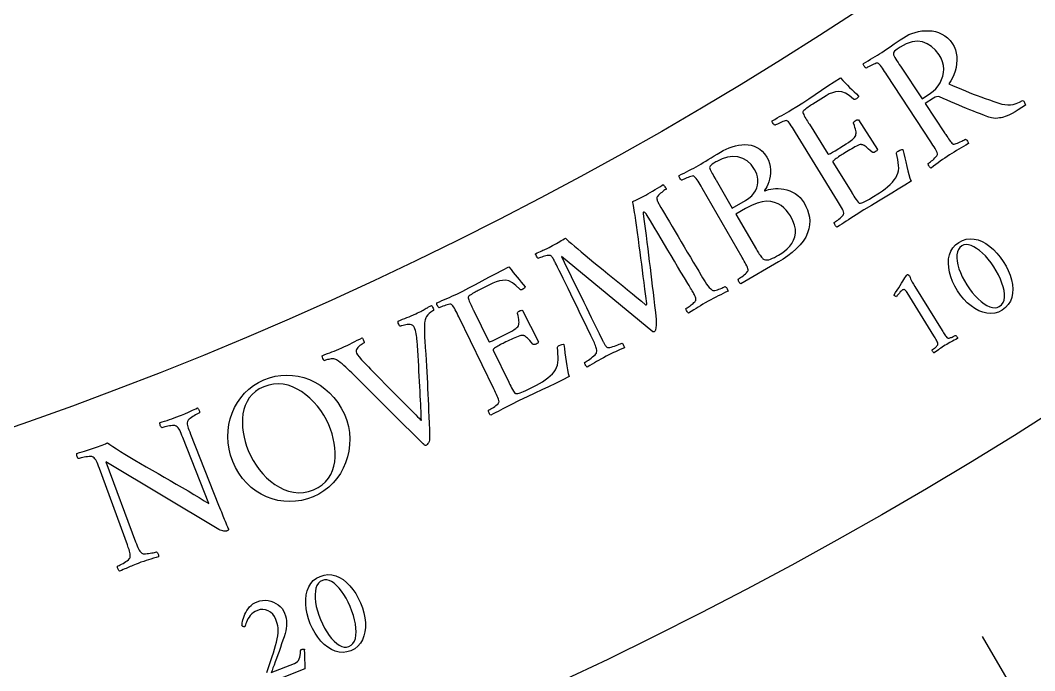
# Model space of a CAD drawing. Header units: millimetres. Extents: x -50 to 50, y -50 to 64.
# Drawn here: x 11.14 to 20.09, y -34.04 to -28.3 of the extents above; entities that cross this region are included whole.
import ezdxf

# ---------------------------------------------------------------- set-up
doc = ezdxf.new("R2010")
doc.units = ezdxf.units.MM
for name, color, linetype in [('CUT_OUTER', 1, 'Continuous'), ('ENGRAVE', 7, 'Continuous'), ('ENGRAVE_FINE', 8, 'Continuous'), ('TEXT', 5, 'Continuous')]:
    doc.layers.add(name, color=color, linetype=linetype)

msp = doc.modelspace()

# ---------------------------------------------------------------- linework, layer by layer
at = {"layer": 'CUT_OUTER'}
msp.add_arc((0, -0.0002), 49.9998, 177.11535, 4.43206, dxfattribs=at)
at = {"layer": 'ENGRAVE'}
for radius in [49, 49, 47.6875, 45.25, 45.25, 43.325, 39.75, 39.75, 37.65, 33.75, 33.75]:
    msp.add_circle((0, 0), radius, dxfattribs=at)
at = {"layer": 'ENGRAVE_FINE'}
msp.add_lwpolyline([(19.9907, -34.3574), (19.6286, -33.7351)], dxfattribs=at)
at = {"layer": 'TEXT'}
for points in [[(18.9307, -28.452), (18.9543, -28.4377), (18.9794, -28.4251), (19.0063, -28.4142), (19.0347, -28.4049), (19.0641, -28.3977), (19.0937, -28.3928), (19.1236, -28.3903), (19.1537, -28.3902), (19.1836, -28.3928), (19.2127, -28.3986), (19.2412, -28.4076), (19.2689, -28.4196), (19.2953, -28.4353), (19.32, -28.4548), (19.3427, -28.4784), (19.3636, -28.5058), (19.3785, -28.5313), (19.3897, -28.5587), (19.3973, -28.5881), (19.4013, -28.6194), (19.402, -28.6516), (19.3998, -28.6838), (19.3948, -28.7158), (19.3868, -28.7478), (19.3764, -28.7786), (19.3638, -28.8072), (19.349, -28.8336), (19.3322, -28.8579), (19.3701, -28.8755), (19.4068, -28.892), (19.4424, -28.9075), (19.4768, -28.922), (19.5108, -28.9358), (19.5451, -28.9492), (19.5798, -28.9623), (19.6147, -28.975), (19.6508, -28.9878), (19.6888, -29.0012), (19.7289, -29.0151), (19.7709, -29.0296), (19.7985, -29.0377), (19.825, -29.0429), (19.8506, -29.0452), (19.875, -29.0447), (19.8997, -29.0407), (19.9257, -29.033), (19.9532, -29.0215), (19.982, -29.0061), (19.9867, -29.0079), (19.9911, -29.0117), (19.9953, -29.0174), (19.9993, -29.0251), (20.0027, -29.0329), (20.0052, -29.039), (20.0068, -29.0434), (20.0075, -29.0461), (19.9743, -29.0686), (19.9435, -29.0883), (19.9152, -29.1055), (19.8893, -29.12), (19.8662, -29.132), (19.8459, -29.1417), (19.8286, -29.1489), (19.8141, -29.1538), (19.8042, -29.1559), (19.7923, -29.1582), (19.7785, -29.1606), (19.7627, -29.1631), (19.7452, -29.1646), (19.7263, -29.1635), (19.706, -29.1599), (19.6843, -29.1538), (19.6745, -29.1503), (19.6612, -29.1454), (19.6443, -29.1391), (19.6239, -29.1312), (19.6006, -29.1222), (19.5751, -29.112), (19.5473, -29.1008), (19.5174, -29.0886), (19.4858, -29.0755), (19.4531, -29.062), (19.4195, -29.0481), (19.3848, -29.0336), (19.3498, -29.019), (19.3154, -29.0043), (19.2816, -28.9896), (19.2483, -28.975), (19.2366, -28.9721), (19.2237, -28.973), (19.2099, -28.9776), (19.195, -28.986), (19.1233, -29.0333), (19.2928, -29.2907), (19.2942, -29.2929), (19.2956, -29.295), (19.297, -29.2971), (19.2984, -29.2992), (19.2998, -29.3013), (19.3012, -29.3035), (19.3026, -29.3056), (19.304, -29.3077), (19.3127, -29.3208), (19.321, -29.3332), (19.3291, -29.345), (19.3368, -29.356), (19.3443, -29.3661), (19.3516, -29.375), (19.3587, -29.3825), (19.3656, -29.3888), (19.3703, -29.3906), (19.3771, -29.3908), (19.3859, -29.3895), (19.3968, -29.3865), (19.4086, -29.3824), (19.4205, -29.3776), (19.4325, -29.3722), (19.4446, -29.366), (19.4557, -29.36), (19.4649, -29.3549), (19.472, -29.3507), (19.4773, -29.3474), (19.4814, -29.3495), (19.4858, -29.3529), (19.4905, -29.3577), (19.4954, -29.3639), (19.4997, -29.3704), (19.5025, -29.3765), (19.5037, -29.382), (19.5035, -29.3869), (19.4815, -29.3996), (19.4599, -29.412), (19.4389, -29.4242), (19.4183, -29.4362), (19.3979, -29.4483), (19.3775, -29.4608), (19.3569, -29.4738), (19.3362, -29.4871), (19.3162, -29.5004), (19.2962, -29.5141), (19.2762, -29.5282), (19.2561, -29.5426), (19.236, -29.5572), (19.2157, -29.5721), (19.1953, -29.5872), (19.1748, -29.6025), (19.1701, -29.6007), (19.1656, -29.5973), (19.1612, -29.5924), (19.1569, -29.5858), (19.1532, -29.5789), (19.1507, -29.5727), (19.1493, -29.5673), (19.149, -29.5627), (19.1541, -29.5592), (19.1608, -29.5542), (19.1692, -29.5479), (19.1791, -29.5401), (19.1896, -29.5315), (19.1995, -29.5226), (19.2089, -29.5134), (19.2177, -29.5039), (19.2249, -29.495), (19.2297, -29.4875), (19.2318, -29.4814), (19.2315, -29.4767), (19.2281, -29.4659), (19.2232, -29.4543), (19.217, -29.4418), (19.2092, -29.4286), (19.2006, -29.4146), (19.1915, -29.4002), (19.182, -29.3853), (19.172, -29.3699), (18.7846, -28.7795), (18.7745, -28.7641), (18.7646, -28.7493), (18.7549, -28.7349), (18.7455, -28.7211), (18.7362, -28.7084), (18.7272, -28.6973), (18.7185, -28.6881), (18.7101, -28.6805), (18.7056, -28.6777), (18.6991, -28.677), (18.6907, -28.6784), (18.6802, -28.6818), (18.6687, -28.6864), (18.6573, -28.6914), (18.6458, -28.6968), (18.6343, -28.7025), (18.6238, -28.708), (18.615, -28.7128), (18.6081, -28.7167), (18.603, -28.7198), (18.599, -28.7176), (18.5947, -28.7141), (18.5901, -28.7092), (18.5853, -28.703), (18.5811, -28.6964), (18.5783, -28.6904), (18.577, -28.6849), (18.5773, -28.68), (18.5985, -28.6673), (18.6194, -28.6549), (18.6402, -28.6427), (18.6608, -28.6307), (18.6811, -28.6188), (18.7012, -28.6067), (18.721, -28.5943), (18.7405, -28.5817), (18.7609, -28.5682), (18.782, -28.5539), (18.8037, -28.539), (18.826, -28.5234), (18.8496, -28.5069), (18.8749, -28.4895), (18.9019, -28.4712), (18.9307, -28.452)], [(19.2463, -28.6035), (19.2144, -28.5626), (19.1793, -28.5297), (19.1409, -28.5049), (19.0994, -28.488), (19.0547, -28.4814), (19.0068, -28.4873), (18.9557, -28.5057), (18.9013, -28.5365), (18.8943, -28.5413), (18.8858, -28.5473), (18.8758, -28.5546), (18.8642, -28.5631), (18.8535, -28.5719), (18.8463, -28.58), (18.8424, -28.5874), (18.8419, -28.5941), (18.8443, -28.6032), (18.8488, -28.6141), (18.8554, -28.6268), (18.8641, -28.6413), (18.8738, -28.6568), (18.8837, -28.6722), (18.8937, -28.6878), (18.9039, -28.7033), (19.0953, -28.9909), (19.1683, -28.9427), (19.1936, -28.9237), (19.2162, -28.902), (19.2362, -28.8776), (19.2534, -28.8505), (19.2674, -28.8216), (19.2775, -28.7917), (19.2837, -28.7607), (19.2861, -28.7288), (19.2839, -28.6967), (19.2765, -28.6651), (19.264, -28.634), (19.2463, -28.6035)], [(17.9412, -29.0901), (17.9909, -29.059), (18.0426, -29.0258), (18.0964, -28.9904), (18.1523, -28.9528), (18.2089, -28.9146), (18.2651, -28.8772), (18.3209, -28.8408), (18.3763, -28.8052), (18.3965, -28.8286), (18.4166, -28.8507), (18.4366, -28.8714), (18.4564, -28.8906), (18.4762, -28.9094), (18.496, -28.9286), (18.5159, -28.9483), (18.5358, -28.9685), (18.5337, -28.9743), (18.5298, -28.9799), (18.524, -28.9855), (18.5165, -28.9909), (18.508, -28.9954), (18.5009, -28.9974), (18.495, -28.9967), (18.4904, -28.9934), (18.4537, -28.963), (18.4195, -28.9417), (18.388, -28.9296), (18.3591, -28.9265), (18.3316, -28.9299), (18.3041, -28.9373), (18.2767, -28.9486), (18.2493, -28.9639), (18.1312, -29.0379), (18.1261, -29.0411), (18.1194, -29.0456), (18.1109, -29.0512), (18.1007, -29.0579), (18.0899, -29.0653), (18.0797, -29.0728), (18.0699, -29.0803), (18.0607, -29.0878), (18.0529, -29.095), (18.0476, -29.1014), (18.0448, -29.107), (18.0444, -29.1119), (18.0473, -29.1208), (18.0513, -29.1305), (18.0564, -29.141), (18.0626, -29.1524), (18.0695, -29.1642), (18.0766, -29.1761), (18.0839, -29.1882), (18.0913, -29.2003), (18.0943, -29.2051), (18.0969, -29.2093), (18.0992, -29.213), (18.1012, -29.2162), (18.2635, -29.4782), (18.2663, -29.4801), (18.271, -29.48), (18.2778, -29.4779), (18.2865, -29.4739), (18.2965, -29.4686), (18.3068, -29.4627), (18.3176, -29.4564), (18.3288, -29.4496), (18.4015, -29.4042), (18.425, -29.3893), (18.4454, -29.3757), (18.4629, -29.3635), (18.4773, -29.3526), (18.4891, -29.3426), (18.4984, -29.3328), (18.5053, -29.3234), (18.5097, -29.3142), (18.5122, -29.3047), (18.5131, -29.2945), (18.5126, -29.2834), (18.5106, -29.2716), (18.5073, -29.2584), (18.5031, -29.2432), (18.4979, -29.2262), (18.4917, -29.2073), (18.4907, -29.2018), (18.4927, -29.1962), (18.4975, -29.1905), (18.5052, -29.1848), (18.5134, -29.1802), (18.5208, -29.1774), (18.5276, -29.1762), (18.5338, -29.1767), (18.7009, -29.4397), (18.6989, -29.4445), (18.695, -29.4494), (18.6893, -29.4546), (18.6817, -29.4599), (18.6735, -29.4642), (18.6662, -29.4662), (18.6596, -29.466), (18.6539, -29.4634), (18.6373, -29.4478), (18.623, -29.4347), (18.6108, -29.424), (18.6008, -29.4159), (18.5925, -29.4096), (18.5853, -29.4047), (18.5791, -29.401), (18.574, -29.3987), (18.5695, -29.3973), (18.5648, -29.3963), (18.56, -29.3958), (18.5552, -29.3956), (18.5488, -29.396), (18.5404, -29.3982), (18.5299, -29.4024), (18.5174, -29.4084), (18.5037, -29.4157), (18.4894, -29.4236), (18.4746, -29.432), (18.4593, -29.4409), (18.444, -29.4501), (18.4292, -29.4591), (18.4149, -29.4678), (18.401, -29.4764), (18.3915, -29.4824), (18.3813, -29.4889), (18.3706, -29.4959), (18.3593, -29.5034), (18.3482, -29.5109), (18.338, -29.5181), (18.3287, -29.525), (18.3204, -29.5316), (18.3137, -29.5376), (18.3096, -29.543), (18.308, -29.5476), (18.309, -29.5516), (18.4749, -29.8194), (18.4759, -29.821), (18.4771, -29.823), (18.4786, -29.8253), (18.4802, -29.828), (18.487, -29.8388), (18.4947, -29.8509), (18.5034, -29.8645), (18.5131, -29.8794), (18.5225, -29.8931), (18.5304, -29.903), (18.5369, -29.9091), (18.5419, -29.9113), (18.5524, -29.9111), (18.563, -29.9094), (18.5739, -29.9062), (18.585, -29.9015), (18.5976, -29.895), (18.613, -29.8864), (18.6312, -29.8756), (18.6522, -29.8626), (18.7202, -29.8201), (18.745, -29.8036), (18.7688, -29.786), (18.7916, -29.7672), (18.8134, -29.7473), (18.8332, -29.727), (18.8497, -29.7073), (18.863, -29.6881), (18.873, -29.6694), (18.8816, -29.6483), (18.8869, -29.6262), (18.889, -29.6029), (18.8878, -29.5786), (18.8847, -29.5534), (18.8809, -29.5275), (18.8764, -29.501), (18.8711, -29.4737), (18.8711, -29.4685), (18.8735, -29.4632), (18.8783, -29.4578), (18.8857, -29.4523), (18.8978, -29.4453), (18.9084, -29.4407), (18.9176, -29.4386), (18.9254, -29.4389), (18.9338, -29.4744), (18.9423, -29.5111), (18.9508, -29.549), (18.9595, -29.588), (18.9685, -29.6259), (18.9781, -29.6601), (18.9882, -29.6907), (18.9989, -29.7177), (18.942, -29.7537), (18.8849, -29.7892), (18.8278, -29.8241), (18.7705, -29.8585), (18.7114, -29.8938), (18.6489, -29.9316), (18.5829, -29.9718), (18.5134, -30.0146), (18.4894, -30.0296), (18.4668, -30.044), (18.4457, -30.0579), (18.4259, -30.0713), (18.4066, -30.0844), (18.3868, -30.0975), (18.3665, -30.1105), (18.3456, -30.1234), (18.341, -30.1215), (18.3365, -30.118), (18.3323, -30.1129), (18.3281, -30.1062), (18.3247, -30.0992), (18.3223, -30.0929), (18.321, -30.0875), (18.3209, -30.0829), (18.3261, -30.0795), (18.333, -30.0748), (18.3415, -30.0687), (18.3517, -30.0612), (18.3624, -30.0528), (18.3725, -30.0442), (18.3821, -30.0353), (18.3912, -30.0261), (18.3987, -30.0174), (18.4036, -30.01), (18.406, -30.004), (18.4058, -29.9993), (18.4027, -29.9884), (18.3981, -29.9766), (18.3922, -29.964), (18.3848, -29.9505), (18.3766, -29.9363), (18.3679, -29.9217), (18.3588, -29.9065), (18.3492, -29.8909), (17.9798, -29.289), (17.9701, -29.2734), (17.9607, -29.2583), (17.9514, -29.2437), (17.9423, -29.2296), (17.9334, -29.2166), (17.9247, -29.2053), (17.9163, -29.1958), (17.908, -29.188), (17.9036, -29.1851), (17.8972, -29.1842), (17.8887, -29.1853), (17.8781, -29.1884), (17.8665, -29.1928), (17.8548, -29.1975), (17.8429, -29.2027), (17.831, -29.2083), (17.82, -29.2138), (17.8109, -29.2184), (17.8038, -29.2222), (17.7985, -29.2252), (17.7946, -29.2229), (17.7903, -29.2192), (17.7859, -29.2143), (17.7813, -29.2079), (17.7772, -29.2012), (17.7747, -29.1951), (17.7735, -29.1896), (17.7739, -29.1847), (17.7955, -29.1726), (17.8169, -29.1606), (17.8383, -29.1489), (17.8595, -29.1373), (17.8804, -29.1258), (17.901, -29.114), (17.9213, -29.1021), (17.9412, -29.0901)], [(17.3181, -29.4613), (17.3422, -29.4481), (17.3675, -29.4359), (17.3939, -29.4249), (17.4215, -29.415), (17.4497, -29.4069), (17.4777, -29.4009), (17.5056, -29.3972), (17.5335, -29.3958), (17.561, -29.3971), (17.5877, -29.4016), (17.6138, -29.4094), (17.6392, -29.4204), (17.6633, -29.4353), (17.6859, -29.4546), (17.7067, -29.4784), (17.7259, -29.5066), (17.74, -29.5338), (17.7503, -29.5616), (17.7567, -29.59), (17.7592, -29.619), (17.7585, -29.6476), (17.7556, -29.6749), (17.7504, -29.7009), (17.7428, -29.7254), (17.7341, -29.7479), (17.7252, -29.7675), (17.7161, -29.7842), (17.707, -29.7981), (17.7062, -29.8005), (17.7065, -29.8023), (17.7079, -29.8034), (17.7104, -29.8039), (17.7249, -29.7975), (17.7416, -29.7922), (17.7604, -29.7882), (17.7815, -29.7852), (17.804, -29.7838), (17.8275, -29.7841), (17.852, -29.7861), (17.8774, -29.79), (17.903, -29.7959), (17.928, -29.8043), (17.9524, -29.8151), (17.9762, -29.8284), (17.9988, -29.8443), (18.0194, -29.8632), (18.0381, -29.8849), (18.0548, -29.9095), (18.0715, -29.9402), (18.085, -29.9714), (18.0951, -30.0031), (18.102, -30.0353), (18.1048, -30.0685), (18.1031, -30.1028), (18.0968, -30.1385), (18.0859, -30.1754), (18.0699, -30.2114), (18.048, -30.2467), (18.0201, -30.2811), (17.9862, -30.3147), (17.9488, -30.3469), (17.9104, -30.377), (17.871, -30.4051), (17.8306, -30.431), (17.4978, -30.6236), (17.4932, -30.6216), (17.4889, -30.618), (17.4848, -30.6128), (17.4808, -30.606), (17.4775, -30.5989), (17.4754, -30.5926), (17.4743, -30.5871), (17.4742, -30.5825), (17.4795, -30.5792), (17.4865, -30.5747), (17.4952, -30.5688), (17.5056, -30.5616), (17.5165, -30.5536), (17.5269, -30.5452), (17.5368, -30.5366), (17.5461, -30.5276), (17.5538, -30.5191), (17.559, -30.5119), (17.5615, -30.5059), (17.5614, -30.5012), (17.5586, -30.4903), (17.5544, -30.4784), (17.5488, -30.4656), (17.5418, -30.4519), (17.534, -30.4375), (17.5257, -30.4226), (17.517, -30.4072), (17.5079, -30.3913), (17.1554, -29.7794), (17.1462, -29.7635), (17.1372, -29.7481), (17.1283, -29.7333), (17.1196, -29.7189), (17.1111, -29.7057), (17.1027, -29.6942), (17.0945, -29.6844), (17.0865, -29.6764), (17.0822, -29.6734), (17.0758, -29.6723), (17.0672, -29.6732), (17.0566, -29.676), (17.0449, -29.68), (17.033, -29.6844), (17.021, -29.6893), (17.0089, -29.6946), (16.9978, -29.6997), (16.9886, -29.704), (16.9813, -29.7076), (16.976, -29.7105), (16.9721, -29.7081), (16.968, -29.7043), (16.9637, -29.6992), (16.9592, -29.6928), (16.9554, -29.6859), (16.953, -29.6798), (16.952, -29.6742), (16.9525, -29.6693), (16.9744, -29.6578), (16.9962, -29.6465), (17.0178, -29.6354), (17.0394, -29.6244), (17.0606, -29.6134), (17.0816, -29.6023), (17.1022, -29.5909), (17.1224, -29.5794), (17.1435, -29.5671), (17.1652, -29.5541), (17.1874, -29.5406), (17.2103, -29.5264), (17.2344, -29.5114), (17.2604, -29.4956), (17.2883, -29.4789), (17.3181, -29.4613)], [(17.4218, -29.9559), (17.5392, -29.8873), (17.5686, -29.8679), (17.5931, -29.8472), (17.6127, -29.8252), (17.6273, -29.802), (17.6376, -29.778), (17.6443, -29.7538), (17.6473, -29.7294), (17.6467, -29.7048), (17.643, -29.6807), (17.6369, -29.6577), (17.6284, -29.6357), (17.6175, -29.6148), (17.5872, -29.5724), (17.5527, -29.5398), (17.5141, -29.5169), (17.4712, -29.5037), (17.4258, -29.5), (17.3794, -29.5056), (17.3322, -29.5203), (17.284, -29.5441), (17.2768, -29.5485), (17.268, -29.554), (17.2575, -29.5607), (17.2455, -29.5686), (17.2344, -29.5768), (17.2267, -29.5845), (17.2224, -29.5916), (17.2215, -29.5983), (17.2235, -29.6061), (17.2268, -29.6153), (17.2316, -29.6258), (17.2378, -29.6378), (17.2448, -29.6506), (17.2521, -29.6637), (17.2598, -29.6772), (17.2677, -29.6909), (17.2693, -29.6937), (17.2709, -29.6964), (17.2723, -29.6989), (17.2737, -29.7012), (17.2749, -29.7033), (17.2762, -29.7055), (17.2775, -29.7077), (17.2788, -29.7099)], [(15.8371, -30.287), (15.8548, -30.2776), (15.8713, -30.2684), (15.8865, -30.2595), (15.9004, -30.251), (15.9135, -30.2427), (15.9261, -30.2348), (15.9382, -30.2273), (15.9498, -30.2202), (15.9637, -30.2336), (15.9816, -30.2498), (16.0035, -30.269), (16.0294, -30.2911), (16.0587, -30.3157), (16.0905, -30.3424), (16.1248, -30.3712), (16.1618, -30.4021), (16.2007, -30.4344), (16.2409, -30.4676), (16.2825, -30.5017), (16.3254, -30.5365), (16.3689, -30.5718), (16.4122, -30.607), (16.4553, -30.6421), (16.4983, -30.6773), (16.5403, -30.7118), (16.5809, -30.7451), (16.6198, -30.7772), (16.6572, -30.808), (16.6589, -30.8088), (16.6607, -30.8091), (16.6626, -30.8087), (16.6648, -30.8078), (16.6667, -30.8063), (16.6677, -30.8043), (16.668, -30.8017), (16.6675, -30.7986), (16.6595, -30.7334), (16.6517, -30.6716), (16.6442, -30.6131), (16.637, -30.5579), (16.6299, -30.5044), (16.6229, -30.4508), (16.616, -30.3972), (16.609, -30.3436), (16.6019, -30.2886), (16.5942, -30.2308), (16.586, -30.1702), (16.5773, -30.107), (16.5743, -30.0859), (16.5712, -30.0639), (16.5677, -30.0412), (16.5641, -30.0176), (16.5604, -29.9943), (16.5569, -29.9727), (16.5535, -29.9527), (16.5503, -29.9342), (16.5476, -29.9188), (16.5456, -29.9078), (16.5444, -29.9012), (16.5441, -29.899), (16.5776, -29.8829), (16.6078, -29.868), (16.6346, -29.8542), (16.658, -29.8415), (16.6773, -29.8306), (16.6977, -29.8188), (16.7192, -29.8062), (16.7417, -29.7927), (16.7634, -29.7795), (16.7825, -29.7677), (16.799, -29.7575), (16.8129, -29.7487), (16.815, -29.7507), (16.8183, -29.7549), (16.8227, -29.761), (16.8282, -29.7691), (16.8336, -29.7772), (16.8374, -29.7829), (16.8398, -29.7864), (16.8405, -29.7875), (16.8348, -29.791), (16.8278, -29.7957), (16.8194, -29.8016), (16.8097, -29.8088), (16.7996, -29.8167), (16.7899, -29.8248), (16.7807, -29.8331), (16.772, -29.8416), (16.7646, -29.8498), (16.7593, -29.8571), (16.7561, -29.8634), (16.7549, -29.8687), (16.756, -29.8754), (16.7579, -29.8826), (16.7606, -29.8903), (16.764, -29.8986), (16.7679, -29.9069), (16.7716, -29.9147), (16.7754, -29.9221), (16.7791, -29.9289), (16.7916, -29.9494), (16.8067, -29.9747), (16.8245, -30.0047), (16.845, -30.0396), (16.8675, -30.078), (16.8915, -30.1186), (16.9168, -30.1615), (16.9435, -30.2067), (16.9708, -30.2528), (16.998, -30.2987), (17.025, -30.3442), (17.0519, -30.3895), (17.0779, -30.4334), (17.1024, -30.4748), (17.1254, -30.5136), (17.1468, -30.5499), (17.159, -30.5699), (17.1712, -30.5891), (17.1832, -30.6078), (17.1951, -30.6257), (17.207, -30.6423), (17.219, -30.657), (17.2311, -30.6696), (17.2433, -30.6802), (17.2494, -30.6832), (17.2574, -30.6842), (17.2672, -30.6834), (17.2788, -30.6807), (17.2914, -30.6767), (17.3038, -30.6724), (17.3161, -30.6676), (17.3283, -30.6625), (17.3393, -30.6575), (17.348, -30.6535), (17.3544, -30.6504), (17.3585, -30.6483), (17.3641, -30.6522), (17.3692, -30.6571), (17.3736, -30.6629), (17.3775, -30.6696), (17.3807, -30.6762), (17.3829, -30.6814), (17.3844, -30.6853), (17.3849, -30.6879), (17.3626, -30.6986), (17.3407, -30.7092), (17.3192, -30.7197), (17.2979, -30.7302), (17.2764, -30.741), (17.2543, -30.7525), (17.2315, -30.7647), (17.208, -30.7777), (17.1835, -30.7915), (17.1609, -30.8047), (17.1401, -30.8172), (17.1212, -30.829), (17.1023, -30.841), (17.0818, -30.854), (17.0596, -30.868), (17.0358, -30.883), (17.0338, -30.8812), (17.031, -30.8779), (17.0274, -30.8731), (17.023, -30.8669), (17.0187, -30.86), (17.0156, -30.8535), (17.0137, -30.8473), (17.0129, -30.8415), (17.018, -30.8385), (17.0242, -30.8345), (17.0315, -30.8296), (17.0401, -30.8236), (17.0491, -30.817), (17.058, -30.8102), (17.0669, -30.8033), (17.0756, -30.7962), (17.0836, -30.7893), (17.0902, -30.783), (17.0955, -30.7773), (17.0994, -30.7723), (17.1011, -30.7671), (17.101, -30.7603), (17.0993, -30.7517), (17.0959, -30.7413), (17.0916, -30.7306), (17.0874, -30.7208), (17.0832, -30.712), (17.0791, -30.7041), (17.0741, -30.6955), (17.0683, -30.6857), (17.0617, -30.6748), (17.0541, -30.6628), (17.0466, -30.6508), (17.04, -30.6399), (17.0341, -30.6301), (17.0292, -30.6214), (16.9988, -30.5702), (16.9689, -30.52), (16.9396, -30.4709), (16.9109, -30.4227), (16.8824, -30.3748), (16.8535, -30.3263), (16.8243, -30.2772), (16.7948, -30.2276), (16.7646, -30.1768), (16.733, -30.1241), (16.7003, -30.0696), (16.6662, -30.0133), (16.6646, -30.0107), (16.662, -30.0074), (16.6586, -30.0034), (16.6543, -29.9986), (16.6497, -29.9944), (16.6454, -29.9919), (16.6413, -29.9913), (16.6375, -29.9924), (16.6363, -29.9939), (16.6357, -29.9968), (16.6356, -30.0011), (16.636, -30.0068), (16.6448, -30.0732), (16.6532, -30.1371), (16.6612, -30.1986), (16.6688, -30.2576), (16.6762, -30.3149), (16.6833, -30.3712), (16.6901, -30.4266), (16.6967, -30.4809), (16.7032, -30.5351), (16.7098, -30.5896), (16.7164, -30.6446), (16.723, -30.7001), (16.7299, -30.7568), (16.7369, -30.8157), (16.7442, -30.8767), (16.7517, -30.9398), (16.7518, -30.9446), (16.7517, -30.9514), (16.7515, -30.9602), (16.7511, -30.971), (16.7506, -30.9826), (16.7498, -30.9941), (16.7488, -31.0053), (16.7475, -31.0163), (16.7457, -31.0262), (16.7433, -31.0341), (16.7402, -31.0402), (16.7364, -31.0443), (16.7349, -31.0458), (16.7325, -31.0469), (16.7292, -31.0479), (16.7251, -31.0485), (16.724, -31.0483), (16.723, -31.0482), (16.7221, -31.0483), (16.7213, -31.0487), (15.9142, -30.3843), (15.9387, -30.4331), (15.9634, -30.4828), (15.9884, -30.5333), (16.0135, -30.5847), (16.0386, -30.6361), (16.0633, -30.6866), (16.0878, -30.7364), (16.112, -30.7854), (16.1354, -30.8329), (16.1575, -30.878), (16.1785, -30.9207), (16.1982, -30.9611), (16.2163, -30.9984), (16.2326, -31.032), (16.247, -31.0617), (16.2596, -31.0876), (16.2699, -31.1089), (16.2776, -31.1248), (16.2826, -31.1352), (16.2851, -31.1402), (16.288, -31.1455), (16.2913, -31.1511), (16.2949, -31.1568), (16.2988, -31.1627), (16.3029, -31.1684), (16.3069, -31.1735), (16.3108, -31.178), (16.3147, -31.182), (16.3209, -31.1851), (16.3296, -31.1862), (16.3408, -31.1852), (16.3543, -31.1823), (16.369, -31.1781), (16.3836, -31.1734), (16.398, -31.1681), (16.4123, -31.1624), (16.4251, -31.1569), (16.4351, -31.1525), (16.4423, -31.1493), (16.4467, -31.1471), (16.4512, -31.1494), (16.4554, -31.1535), (16.4594, -31.1595), (16.4631, -31.1672), (16.4662, -31.175), (16.4685, -31.1811), (16.4699, -31.1855), (16.4703, -31.1882), (16.4484, -31.198), (16.428, -31.207), (16.4092, -31.2152), (16.392, -31.2228), (16.3745, -31.2307), (16.3551, -31.24), (16.3338, -31.2506), (16.3106, -31.2626), (16.2859, -31.2756), (16.2635, -31.2878), (16.2433, -31.2992), (16.2253, -31.3097), (16.2074, -31.3205), (16.1875, -31.3324), (16.1655, -31.3455), (16.1415, -31.3597), (16.1396, -31.3578), (16.1369, -31.3545), (16.1334, -31.3496), (16.1291, -31.3432), (16.1251, -31.3362), (16.1222, -31.3296), (16.1204, -31.3234), (16.1198, -31.3175), (16.1253, -31.3144), (16.1329, -31.3099), (16.1424, -31.3038), (16.1539, -31.2962), (16.1662, -31.2876), (16.1783, -31.2788), (16.19, -31.2696), (16.2015, -31.2601), (16.2115, -31.2509), (16.2188, -31.2425), (16.2235, -31.2351), (16.2255, -31.2286), (16.2263, -31.2184), (16.2261, -31.2084), (16.2247, -31.1987), (16.2223, -31.1892), (16.219, -31.1794), (16.2151, -31.1688), (16.2105, -31.1575), (16.2053, -31.1455), (16.1735, -31.0789), (16.1422, -31.0137), (16.1116, -30.9498), (16.0815, -30.8873), (16.0524, -30.8271), (16.0247, -30.7701), (15.9985, -30.7163), (15.9736, -30.6657), (15.9506, -30.6189), (15.9299, -30.5767), (15.9114, -30.5391), (15.8952, -30.506), (15.8816, -30.4784), (15.8711, -30.4572), (15.8638, -30.4424), (15.8595, -30.4339), (15.8552, -30.4258), (15.8509, -30.4179), (15.8466, -30.4102), (15.8423, -30.4028), (15.8379, -30.3958), (15.8332, -30.3894), (15.8283, -30.3836), (15.8231, -30.3784), (15.8182, -30.3754), (15.8111, -30.3739), (15.8019, -30.3738), (15.7906, -30.3753), (15.7781, -30.3777), (15.7657, -30.3805), (15.7533, -30.3839), (15.7409, -30.3877), (15.7296, -30.3915), (15.7202, -30.3949), (15.7127, -30.3978), (15.7073, -30.4003), (15.706, -30.3994), (15.7036, -30.3958), (15.7, -30.3896), (15.6954, -30.3807), (15.6908, -30.3717), (15.6877, -30.3649), (15.6859, -30.3604), (15.6856, -30.3582), (15.702, -30.3506), (15.7169, -30.3439), (15.73, -30.338), (15.7415, -30.333), (15.7522, -30.3284), (15.7628, -30.3236), (15.7733, -30.3188), (15.7838, -30.3139), (15.795, -30.3085), (15.8076, -30.3022), (15.8217, -30.295), (15.8371, -30.287)], [(17.4533, -30.01), (17.6338, -30.3204), (17.6372, -30.3262), (17.6415, -30.3333), (17.6467, -30.3417), (17.6528, -30.3515), (17.6594, -30.3616), (17.6662, -30.3714), (17.673, -30.3807), (17.6799, -30.3896), (17.6866, -30.3974), (17.6924, -30.4034), (17.6975, -30.4077), (17.7018, -30.4102), (17.7153, -30.413), (17.7294, -30.4132), (17.7442, -30.4108), (17.7595, -30.4059), (17.7757, -30.399), (17.7929, -30.3908), (17.8112, -30.3812), (17.8306, -30.3702), (17.8571, -30.3533), (17.8821, -30.3345), (17.9056, -30.3138), (17.9277, -30.2913), (17.9468, -30.2667), (17.9616, -30.2395), (17.972, -30.2098), (17.9781, -30.1777), (17.9783, -30.1431), (17.9711, -30.1062), (17.9565, -30.0669), (17.9346, -30.0252), (17.9174, -29.9993), (17.8979, -29.9753), (17.8762, -29.9534), (17.8522, -29.9333), (17.8254, -29.9167), (17.7952, -29.9049), (17.7617, -29.8979), (17.7248, -29.8958), (17.6843, -29.8999), (17.6399, -29.9121), (17.5915, -29.9321), (17.539, -29.96)], [(19.4186, -30.2581), (19.4513, -30.2407), (19.4848, -30.23), (19.519, -30.2259), (19.5541, -30.2286), (19.5892, -30.2371), (19.6239, -30.2507), (19.6581, -30.2695), (19.6919, -30.2933), (19.7245, -30.3214), (19.7552, -30.3529), (19.7842, -30.3879), (19.8113, -30.4264), (19.8355, -30.4668), (19.8557, -30.5075), (19.8718, -30.5485), (19.884, -30.5899), (19.8917, -30.6306), (19.8946, -30.6698), (19.8926, -30.7074), (19.8858, -30.7435), (19.8736, -30.7769), (19.8556, -30.8068), (19.8318, -30.8331), (19.8022, -30.8558), (19.7701, -30.8727), (19.7368, -30.8831), (19.7023, -30.8869), (19.6667, -30.8841), (19.6309, -30.8754), (19.5956, -30.8617), (19.5609, -30.8429), (19.5269, -30.8191), (19.4941, -30.7909), (19.4634, -30.7592), (19.4347, -30.7239), (19.4081, -30.6852), (19.3844, -30.6445), (19.3647, -30.6035), (19.349, -30.5623), (19.3373, -30.5209), (19.3299, -30.4801), (19.3274, -30.4411), (19.3297, -30.4037), (19.3368, -30.368), (19.3491, -30.335), (19.3668, -30.3057), (19.39, -30.2801), (19.4186, -30.2581)], [(19.4453, -30.2893), (19.4281, -30.3034), (19.4152, -30.3211), (19.4064, -30.3424), (19.4019, -30.3673), (19.4011, -30.3951), (19.4039, -30.4248), (19.4102, -30.4566), (19.42, -30.4904), (19.433, -30.5254), (19.449, -30.5609), (19.4679, -30.5969), (19.4897, -30.6333), (19.5133, -30.6682), (19.5377, -30.7003), (19.5631, -30.7298), (19.5895, -30.7565), (19.6161, -30.7799), (19.6422, -30.7994), (19.6677, -30.815), (19.6927, -30.8267), (19.7164, -30.8338), (19.7383, -30.8357), (19.7583, -30.8324), (19.7764, -30.824), (19.795, -30.8088), (19.8089, -30.7901), (19.8179, -30.7679), (19.8222, -30.7422), (19.8222, -30.7138), (19.8185, -30.6834), (19.811, -30.6511), (19.7998, -30.6169), (19.7855, -30.5815), (19.7686, -30.546), (19.7491, -30.5102), (19.7271, -30.4743), (19.7031, -30.4393), (19.6786, -30.4074), (19.6534, -30.3784), (19.6275, -30.3525), (19.6017, -30.33), (19.5763, -30.3113), (19.5515, -30.2965), (19.5271, -30.2856), (19.504, -30.2791), (19.4826, -30.2775), (19.463, -30.2809), (19.4453, -30.2893)], [(14.9916, -30.7143), (15.0441, -30.6883), (15.0989, -30.6603), (15.1559, -30.6304), (15.2152, -30.5985), (15.2753, -30.566), (15.335, -30.5344), (15.394, -30.5036), (15.4526, -30.4736), (15.4705, -30.499), (15.4883, -30.5229), (15.5062, -30.5454), (15.524, -30.5665), (15.5418, -30.5872), (15.5596, -30.6083), (15.5775, -30.6298), (15.5953, -30.6518), (15.5926, -30.6574), (15.5882, -30.6626), (15.5819, -30.6676), (15.5739, -30.6722), (15.565, -30.6759), (15.5577, -30.6771), (15.5519, -30.6759), (15.5477, -30.6722), (15.5141, -30.6383), (15.4822, -30.6138), (15.4521, -30.5985), (15.4236, -30.5926), (15.3959, -30.5933), (15.3678, -30.598), (15.3394, -30.6065), (15.3106, -30.619), (15.1859, -30.6811), (15.1805, -30.6838), (15.1733, -30.6876), (15.1643, -30.6923), (15.1535, -30.698), (15.1421, -30.7043), (15.1311, -30.7107), (15.1207, -30.7172), (15.1108, -30.7238), (15.1023, -30.7302), (15.0964, -30.7361), (15.093, -30.7414), (15.0922, -30.7462), (15.0942, -30.7553), (15.0972, -30.7654), (15.1013, -30.7764), (15.1063, -30.7883), (15.112, -30.8007), (15.1179, -30.8133), (15.124, -30.826), (15.1302, -30.8388), (15.1327, -30.8438), (15.1349, -30.8483), (15.1368, -30.8522), (15.1384, -30.8555), (15.2742, -31.1323), (15.2768, -31.1344), (15.2815, -31.1348), (15.2884, -31.1334), (15.2975, -31.1302), (15.3079, -31.1259), (15.3188, -31.1212), (15.3302, -31.1159), (15.342, -31.1102), (15.4188, -31.0722), (15.4436, -31.0597), (15.4653, -31.0482), (15.4839, -31.0377), (15.4993, -31.0283), (15.512, -31.0195), (15.5222, -31.0107), (15.53, -31.002), (15.5353, -30.9933), (15.5387, -30.9841), (15.5407, -30.974), (15.5413, -30.963), (15.5404, -30.951), (15.5384, -30.9375), (15.5357, -30.922), (15.5322, -30.9046), (15.528, -30.8852), (15.5275, -30.8796), (15.53, -30.8742), (15.5353, -30.869), (15.5436, -30.864), (15.5522, -30.8603), (15.5599, -30.8582), (15.5668, -30.8577), (15.5728, -30.8588), (15.7132, -31.137), (15.7108, -31.1415), (15.7065, -31.1461), (15.7002, -31.1506), (15.6921, -31.1552), (15.6836, -31.1587), (15.6761, -31.16), (15.6696, -31.1591), (15.6642, -31.156), (15.6492, -31.1388), (15.6362, -31.1243), (15.6251, -31.1125), (15.616, -31.1034), (15.6084, -31.0964), (15.6016, -31.0908), (15.5959, -31.0866), (15.591, -31.0838), (15.5866, -31.0819), (15.5821, -31.0804), (15.5774, -31.0794), (15.5726, -31.0788), (15.5662, -31.0785), (15.5576, -31.0799), (15.5468, -31.083), (15.5337, -31.0878), (15.5193, -31.0937), (15.5044, -31.1001), (15.4888, -31.107), (15.4727, -31.1145), (15.4566, -31.1221), (15.4409, -31.1295), (15.4258, -31.1368), (15.4112, -31.144), (15.4011, -31.1491), (15.3904, -31.1546), (15.379, -31.1605), (15.3671, -31.1668), (15.3553, -31.1732), (15.3444, -31.1794), (15.3345, -31.1853), (15.3255, -31.191), (15.3183, -31.1964), (15.3137, -31.2013), (15.3117, -31.2058), (15.3122, -31.2098), (15.451, -31.4926), (15.4518, -31.4943), (15.4528, -31.4964), (15.454, -31.4989), (15.4554, -31.5017), (15.4611, -31.5131), (15.4676, -31.5259), (15.4749, -31.5403), (15.4831, -31.5561), (15.4911, -31.5706), (15.498, -31.5813), (15.5039, -31.588), (15.5086, -31.5907), (15.519, -31.5915), (15.5298, -31.5909), (15.541, -31.5888), (15.5525, -31.5852), (15.5656, -31.5799), (15.5818, -31.5728), (15.601, -31.5639), (15.6232, -31.5531), (15.695, -31.5174), (15.7213, -31.5035), (15.7467, -31.4883), (15.7713, -31.4719), (15.795, -31.4542), (15.8166, -31.436), (15.835, -31.418), (15.8501, -31.4001), (15.8619, -31.3825), (15.8725, -31.3624), (15.88, -31.3409), (15.8844, -31.318), (15.8856, -31.2936), (15.885, -31.2683), (15.8837, -31.2421), (15.8819, -31.2152), (15.8793, -31.1876), (15.8798, -31.1824), (15.8827, -31.1773), (15.888, -31.1725), (15.8959, -31.1678), (15.9086, -31.162), (15.9197, -31.1585), (15.929, -31.1572), (15.9367, -31.1583), (15.9416, -31.1945), (15.9464, -31.2318), (15.9512, -31.2703), (15.956, -31.3101), (15.9613, -31.3486), (15.9674, -31.3836), (15.9745, -31.4151), (15.9825, -31.4429), (15.9223, -31.4732), (15.862, -31.5029), (15.8017, -31.5321), (15.7413, -31.5606), (15.6791, -31.5899), (15.6131, -31.6214), (15.5435, -31.6549), (15.4701, -31.6906), (15.4447, -31.7032), (15.4208, -31.7153), (15.3984, -31.7271), (15.3775, -31.7385), (15.357, -31.7497), (15.336, -31.7607), (15.3145, -31.7716), (15.2924, -31.7824), (15.288, -31.7801), (15.2839, -31.7761), (15.2802, -31.7707), (15.2767, -31.7636), (15.2739, -31.7563), (15.2722, -31.7498), (15.2715, -31.7443), (15.2718, -31.7397), (15.2773, -31.7369), (15.2846, -31.7328), (15.2937, -31.7276), (15.3045, -31.7211), (15.316, -31.7138), (15.327, -31.7063), (15.3374, -31.6983), (15.3474, -31.6901), (15.3557, -31.6821), (15.3613, -31.6753), (15.3642, -31.6695), (15.3645, -31.6648), (15.3625, -31.6537), (15.3591, -31.6415), (15.3545, -31.6284), (15.3485, -31.6142), (15.3416, -31.5993), (15.3344, -31.5839), (15.3269, -31.5679), (15.3189, -31.5514), (15.0105, -30.9161), (15.0024, -30.8996), (14.9945, -30.8836), (14.9867, -30.8682), (14.979, -30.8532), (14.9715, -30.8394), (14.9639, -30.8274), (14.9564, -30.8171), (14.949, -30.8085), (14.9449, -30.8052), (14.9386, -30.8037), (14.93, -30.804), (14.9192, -30.806), (14.9072, -30.8092), (14.8951, -30.8128), (14.8828, -30.8168), (14.8704, -30.8212), (14.8589, -30.8255), (14.8494, -30.8292), (14.8419, -30.8322), (14.8364, -30.8347), (14.8326, -30.8321), (14.8288, -30.828), (14.8249, -30.8226), (14.8209, -30.8159), (14.8175, -30.8088), (14.8156, -30.8024), (14.815, -30.7968), (14.8158, -30.792), (14.8385, -30.7821), (14.861, -30.7723), (14.8834, -30.7627), (14.9057, -30.7533), (14.9276, -30.7439), (14.9493, -30.7342), (14.9706, -30.7244), (14.9916, -30.7143)], [(19.1981, -31.0814), (18.9637, -30.7019), (18.9577, -30.6928), (18.9521, -30.6855), (18.947, -30.6802), (18.9422, -30.6767), (18.9376, -30.6749), (18.9329, -30.6746), (18.9279, -30.6756), (18.9228, -30.6781), (18.9171, -30.6822), (18.9106, -30.6881), (18.9032, -30.6958), (18.8949, -30.7052), (18.8867, -30.715), (18.8797, -30.7237), (18.8738, -30.7313), (18.869, -30.7377), (18.8631, -30.7365), (18.858, -30.7342), (18.8537, -30.7309), (18.8504, -30.7266), (18.8503, -30.7266), (18.8502, -30.7264), (18.85, -30.7261), (18.8498, -30.7257), (18.8488, -30.7239), (18.8483, -30.7223), (18.8483, -30.7209), (18.8487, -30.7197), (18.8623, -30.6994), (18.8757, -30.6791), (18.8888, -30.6589), (18.9017, -30.6387), (18.914, -30.6194), (18.9252, -30.6018), (18.9353, -30.586), (18.9443, -30.5719), (18.9518, -30.5603), (18.9573, -30.5519), (18.9608, -30.5467), (18.9622, -30.5448), (18.9641, -30.5437), (18.9665, -30.5427), (18.969, -30.5426), (18.9716, -30.5435), (18.9743, -30.5453), (18.9769, -30.5475), (18.9793, -30.5495), (18.9813, -30.5514), (18.9831, -30.5531), (18.9838, -30.5547), (18.9858, -30.5596), (18.9892, -30.5677), (18.9939, -30.579), (19.0003, -30.593), (19.0087, -30.6092), (19.0191, -30.6275), (19.0315, -30.648), (19.2722, -31.0355), (19.2786, -31.0458), (19.2849, -31.0558), (19.2911, -31.0654), (19.2971, -31.0745), (19.3029, -31.0829), (19.3087, -31.0902), (19.3143, -31.0964), (19.3199, -31.1016), (19.3229, -31.1029), (19.3273, -31.1033), (19.3329, -31.1027), (19.3397, -31.1012), (19.3471, -31.099), (19.3546, -31.0964), (19.362, -31.0934), (19.3694, -31.09), (19.3763, -31.0866), (19.382, -31.0836), (19.3866, -31.0811), (19.3901, -31.0791), (19.3928, -31.0806), (19.3957, -31.083), (19.3987, -31.0862), (19.4018, -31.0904), (19.4046, -31.0949), (19.4063, -31.0989), (19.4071, -31.1026), (19.4068, -31.1059), (19.3921, -31.1138), (19.378, -31.1214), (19.3645, -31.1287), (19.3517, -31.1356), (19.339, -31.1426), (19.326, -31.1501), (19.3125, -31.1581), (19.2987, -31.1665), (19.2856, -31.1748), (19.2731, -31.1828), (19.2614, -31.1907), (19.2503, -31.1984), (19.2393, -31.2062), (19.2274, -31.2147), (19.2147, -31.2237), (19.2012, -31.2333), (19.1981, -31.232), (19.1951, -31.2297), (19.1923, -31.2263), (19.1895, -31.2219), (19.1872, -31.2172), (19.1856, -31.2131), (19.1847, -31.2095), (19.1846, -31.2064), (19.188, -31.2042), (19.1922, -31.2012), (19.1974, -31.1974), (19.2035, -31.1927), (19.2099, -31.1876), (19.2159, -31.1823), (19.2216, -31.1768), (19.2268, -31.1711), (19.2312, -31.1657), (19.234, -31.161), (19.2353, -31.1572), (19.235, -31.1541), (19.2329, -31.1468), (19.23, -31.139), (19.2262, -31.1305), (19.2215, -31.1213), (19.2161, -31.1118), (19.2105, -31.1019), (19.2044, -31.0918), (19.1981, -31.0814)], [(13.9777, -31.1888), (14.0016, -31.1779), (14.025, -31.1669), (14.0479, -31.1557), (14.0703, -31.1444), (14.0923, -31.1331), (14.1142, -31.1219), (14.1359, -31.111), (14.1575, -31.1002), (14.1605, -31.1034), (14.1637, -31.1083), (14.1671, -31.1148), (14.1707, -31.123), (14.1736, -31.1311), (14.1752, -31.1375), (14.1754, -31.142), (14.1741, -31.1447), (14.1702, -31.1468), (14.1646, -31.1502), (14.1572, -31.155), (14.148, -31.1612), (14.1382, -31.1685), (14.1291, -31.1763), (14.1206, -31.1848), (14.1127, -31.194), (14.1067, -31.2036), (14.1038, -31.2135), (14.104, -31.2238), (14.1074, -31.2345), (14.1161, -31.2493), (14.1312, -31.2692), (14.1528, -31.2941), (14.1807, -31.324), (14.1956, -31.3394), (14.2128, -31.3571), (14.2324, -31.3771), (14.2543, -31.3994), (14.2779, -31.4235), (14.3027, -31.4488), (14.3286, -31.4753), (14.3557, -31.5031), (14.3834, -31.5314), (14.4112, -31.5596), (14.4392, -31.5878), (14.4673, -31.6159), (14.4948, -31.6435), (14.5212, -31.6699), (14.5464, -31.6953), (14.5705, -31.7195), (14.5929, -31.7421), (14.6131, -31.7626), (14.6312, -31.7809), (14.6472, -31.797), (14.6604, -31.8103), (14.6702, -31.8202), (14.6767, -31.8266), (14.6799, -31.8295), (14.6799, -31.8231), (14.6796, -31.8117), (14.6791, -31.7951), (14.6783, -31.7734), (14.6772, -31.7474), (14.6759, -31.7182), (14.6743, -31.6858), (14.6725, -31.6501), (14.6705, -31.6117), (14.6684, -31.5715), (14.6661, -31.5293), (14.6638, -31.4851), (14.6613, -31.4399), (14.6587, -31.3943), (14.6561, -31.3484), (14.6534, -31.3021), (14.6506, -31.2564), (14.6479, -31.2121), (14.6452, -31.1692), (14.6425, -31.1276), (14.6414, -31.112), (14.6397, -31.0962), (14.6374, -31.0802), (14.6346, -31.0639), (14.6313, -31.0484), (14.6276, -31.0345), (14.6235, -31.0221), (14.6191, -31.0114), (14.6124, -31.0005), (14.6039, -30.9923), (14.5936, -30.9869), (14.5815, -30.9842), (14.5685, -30.9834), (14.5556, -30.9837), (14.5427, -30.9852), (14.53, -30.9878), (14.5183, -30.9908), (14.5087, -30.9935), (14.5011, -30.996), (14.4955, -30.9983), (14.4918, -30.9971), (14.4879, -30.9937), (14.4839, -30.9881), (14.4799, -30.9804), (14.4764, -30.9721), (14.4745, -30.9649), (14.4739, -30.9588), (14.4747, -30.9538), (14.4951, -30.9453), (14.5149, -30.9371), (14.5342, -30.9292), (14.553, -30.9218), (14.5717, -30.9142), (14.5909, -30.906), (14.6105, -30.8973), (14.6305, -30.888), (14.6468, -30.8802), (14.6612, -30.8732), (14.6739, -30.8669), (14.6847, -30.8613), (14.6945, -30.8561), (14.7042, -30.8508), (14.7138, -30.8455), (14.7232, -30.8401), (14.7331, -30.8345), (14.7442, -30.8282), (14.7563, -30.8215), (14.7696, -30.8142), (14.7726, -30.8174), (14.7758, -30.8225), (14.7792, -30.8293), (14.7828, -30.8379), (14.7858, -30.8463), (14.7875, -30.8526), (14.7879, -30.8566), (14.7871, -30.8584), (14.7814, -30.8617), (14.7732, -30.8674), (14.7626, -30.8754), (14.7496, -30.8857), (14.7366, -30.8978), (14.726, -30.911), (14.718, -30.9254), (14.7125, -30.9409), (14.7098, -30.954), (14.7079, -30.9714), (14.7069, -30.9933), (14.7066, -31.0196), (14.707, -31.0477), (14.7078, -31.0751), (14.709, -31.1016), (14.7106, -31.1273), (14.7144, -31.187), (14.7179, -31.2442), (14.7213, -31.2989), (14.7245, -31.3511), (14.7274, -31.4016), (14.7302, -31.4513), (14.7327, -31.5001), (14.735, -31.5481), (14.7372, -31.5962), (14.7394, -31.6451), (14.7417, -31.695), (14.744, -31.7457), (14.7462, -31.7984), (14.7482, -31.8539), (14.7502, -31.9122), (14.7519, -31.9735), (14.7518, -31.9898), (14.7503, -32.004), (14.7474, -32.0161), (14.7432, -32.0259), (14.7379, -32.0341), (14.732, -32.0409), (14.7253, -32.0464), (14.7179, -32.0506), (14.7154, -32.051), (14.7125, -32.0501), (14.7092, -32.0478), (14.7055, -32.0442), (14.7018, -32.0402), (14.6984, -32.037), (14.6954, -32.0344), (14.6926, -32.0324), (14.6373, -31.9781), (14.5839, -31.9255), (14.5325, -31.8747), (14.4831, -31.8256), (14.4345, -31.7772), (14.3855, -31.7283), (14.3362, -31.679), (14.2866, -31.6292), (14.2354, -31.578), (14.1815, -31.5243), (14.1249, -31.468), (14.0655, -31.4093), (14.0474, -31.3912), (14.03, -31.3742), (14.0131, -31.3583), (13.9969, -31.3435), (13.9809, -31.3298), (13.9648, -31.317), (13.9486, -31.3052), (13.9323, -31.2944), (13.9251, -31.2906), (13.9167, -31.2879), (13.907, -31.2866), (13.896, -31.2864), (13.8846, -31.2872), (13.8736, -31.2885), (13.8629, -31.2904), (13.8526, -31.2928), (13.8431, -31.2953), (13.835, -31.2977), (13.8284, -31.3), (13.8231, -31.3021), (13.8219, -31.301), (13.8197, -31.2973), (13.8165, -31.2909), (13.8124, -31.2818), (13.8084, -31.2725), (13.8057, -31.2656), (13.8042, -31.261), (13.804, -31.2587), (13.829, -31.2486), (13.8519, -31.2396), (13.8726, -31.2316), (13.8912, -31.2246), (13.9098, -31.2176), (13.9304, -31.2093), (13.953, -31.1997), (13.9777, -31.1888)], [(13.2899, -31.4715), (13.3398, -31.4532), (13.3901, -31.44), (13.441, -31.4321), (13.4925, -31.4294), (13.5439, -31.4318), (13.5945, -31.4392), (13.6443, -31.4516), (13.6933, -31.469), (13.7408, -31.4913), (13.7862, -31.5181), (13.8295, -31.5495), (13.8707, -31.5855), (13.9089, -31.6261), (13.9433, -31.6713), (13.974, -31.721), (14.0008, -31.7753), (14.0215, -31.8289), (14.0365, -31.8829), (14.0457, -31.9372), (14.0491, -31.9918), (14.0471, -32.046), (14.0404, -32.0992), (14.0287, -32.1511), (14.0122, -32.202), (13.991, -32.2509), (13.9655, -32.297), (13.9355, -32.3404), (13.9011, -32.381), (13.8626, -32.418), (13.8205, -32.4507), (13.7748, -32.4789), (13.7254, -32.5027), (13.6747, -32.5214), (13.6232, -32.5347), (13.571, -32.5427), (13.5182, -32.5454), (13.4657, -32.5429), (13.4142, -32.5351), (13.3639, -32.5221), (13.3148, -32.5039), (13.2675, -32.4807), (13.2226, -32.4528), (13.1801, -32.4203), (13.14, -32.3831), (13.1031, -32.3415), (13.0703, -32.2955), (13.0415, -32.2454), (13.0166, -32.191), (12.9975, -32.1367), (12.984, -32.0822), (12.976, -32.0276), (12.9735, -31.9727), (12.9761, -31.9185), (12.9833, -31.8657), (12.9953, -31.8142), (13.0118, -31.7642), (13.0328, -31.7162), (13.058, -31.671), (13.0874, -31.6287), (13.121, -31.5891), (13.1583, -31.5531), (13.1989, -31.5215), (13.2428, -31.4943), (13.2899, -31.4715)], [(13.2903, -31.532), (13.2508, -31.5514), (13.2163, -31.5743), (13.1869, -31.6007), (13.1625, -31.6305), (13.1425, -31.663), (13.1266, -31.6974), (13.1147, -31.7337), (13.1067, -31.7718), (13.1024, -31.8113), (13.1012, -31.8515), (13.1033, -31.8924), (13.1085, -31.9341), (13.1165, -31.9757), (13.1267, -32.0163), (13.1391, -32.0561), (13.1537, -32.095), (13.1735, -32.1389), (13.1962, -32.1816), (13.222, -32.2229), (13.2508, -32.2629), (13.2821, -32.3006), (13.3155, -32.3351), (13.351, -32.3665), (13.3885, -32.3948), (13.4277, -32.4191), (13.4681, -32.4386), (13.5097, -32.4533), (13.5524, -32.4633), (13.596, -32.4676), (13.6399, -32.4653), (13.6842, -32.4563), (13.7288, -32.4406), (13.7695, -32.4206), (13.8049, -32.397), (13.8351, -32.3701), (13.8601, -32.3396), (13.8804, -32.3064), (13.8965, -32.2712), (13.9085, -32.2339), (13.9163, -32.1946), (13.9204, -32.1541), (13.921, -32.113), (13.9183, -32.0715), (13.9122, -32.0294), (13.9033, -31.9876), (13.8922, -31.9469), (13.8789, -31.9073), (13.8635, -31.8687), (13.8428, -31.8252), (13.8192, -31.7831), (13.7927, -31.7426), (13.7633, -31.7035), (13.7315, -31.6668), (13.6978, -31.6332), (13.662, -31.6028), (13.6242, -31.5755), (13.585, -31.5522), (13.5449, -31.5334), (13.5039, -31.5192), (13.462, -31.5097), (13.4195, -31.5057), (13.3767, -31.5081), (13.3337, -31.5168), (13.2903, -31.532)], [(11.7985, -32.0713), (11.8155, -32.065), (11.8323, -32.0588), (11.8489, -32.0527), (11.8653, -32.0466), (11.8805, -32.0409), (11.8935, -32.0357), (11.9043, -32.0311), (11.9129, -32.0272), (11.9337, -32.0423), (11.9595, -32.0599), (11.9903, -32.08), (12.0259, -32.1025), (12.0656, -32.1269), (12.1083, -32.1527), (12.1541, -32.1799), (12.2029, -32.2086), (12.2538, -32.2382), (12.3056, -32.2681), (12.3583, -32.2984), (12.4119, -32.3292), (12.4657, -32.36), (12.5189, -32.3907), (12.5715, -32.4213), (12.6234, -32.4517), (12.6735, -32.4814), (12.7205, -32.5099), (12.7644, -32.5373), (12.8051, -32.5634), (12.5758, -31.9802), (12.5681, -31.9609), (12.561, -31.9438), (12.5546, -31.9289), (12.5488, -31.9162), (12.5429, -31.9053), (12.5358, -31.8954), (12.5275, -31.8867), (12.5182, -31.8791), (12.5132, -31.8766), (12.5059, -31.8751), (12.4964, -31.8746), (12.4845, -31.8751), (12.4715, -31.8763), (12.4583, -31.878), (12.445, -31.8803), (12.4316, -31.883), (12.419, -31.886), (12.4082, -31.8887), (12.3993, -31.8914), (12.3922, -31.8938), (12.3878, -31.8905), (12.384, -31.8859), (12.3807, -31.8801), (12.3779, -31.873), (12.3756, -31.8659), (12.3739, -31.8598), (12.3726, -31.8548), (12.3719, -31.8508), (12.3943, -31.8431), (12.416, -31.8357), (12.4371, -31.8287), (12.4575, -31.822), (12.4782, -31.8151), (12.5, -31.8074), (12.523, -31.7988), (12.5471, -31.7895), (12.5639, -31.7828), (12.5791, -31.7766), (12.5927, -31.771), (12.6045, -31.7659), (12.6156, -31.761), (12.6268, -31.7559), (12.6382, -31.7506), (12.6497, -31.7452), (12.662, -31.7394), (12.6754, -31.7331), (12.6902, -31.7263), (12.7061, -31.719), (12.709, -31.7219), (12.712, -31.7258), (12.7151, -31.7304), (12.7183, -31.736), (12.7211, -31.7422), (12.723, -31.7487), (12.7238, -31.7557), (12.7238, -31.763), (12.7181, -31.7655), (12.7104, -31.7693), (12.7007, -31.7743), (12.6888, -31.7806), (12.6762, -31.7877), (12.6641, -31.7953), (12.6525, -31.8031), (12.6413, -31.8114), (12.6316, -31.8195), (12.6243, -31.827), (12.6194, -31.8339), (12.617, -31.8402), (12.6157, -31.851), (12.6159, -31.862), (12.6174, -31.8732), (12.6203, -31.8844), (12.6245, -31.8971), (12.63, -31.9124), (12.6368, -31.9305), (12.6449, -31.9512), (12.8923, -32.5763), (12.9007, -32.5977), (12.9087, -32.6177), (12.916, -32.6363), (12.9228, -32.6535), (12.9294, -32.6699), (12.9359, -32.6859), (12.9424, -32.7016), (12.9489, -32.717), (12.9556, -32.7328), (12.963, -32.7498), (12.971, -32.7681), (12.9796, -32.7877), (12.9795, -32.791), (12.9785, -32.794), (12.9763, -32.7968), (12.9732, -32.7993), (12.9698, -32.8014), (12.9669, -32.8032), (12.9645, -32.8044), (12.9627, -32.8053), (12.9588, -32.8063), (12.9534, -32.8067), (12.9465, -32.8066), (12.9381, -32.8059), (12.9286, -32.8042), (12.9181, -32.801), (12.9067, -32.7964), (12.8944, -32.7903), (11.8989, -32.1949), (12.1596, -32.9002), (12.167, -32.9196), (12.1738, -32.9367), (12.1801, -32.9514), (12.1858, -32.9636), (12.1917, -32.9743), (12.1985, -32.984), (12.2063, -32.9928), (12.2149, -33.0007), (12.2199, -33.0033), (12.2272, -33.005), (12.2367, -33.0057), (12.2485, -33.0054), (12.2616, -33.0045), (12.2749, -33.0031), (12.2886, -33.0012), (12.3025, -32.9989), (12.3156, -32.9964), (12.3268, -32.9939), (12.3361, -32.9914), (12.3435, -32.989), (12.3479, -32.9923), (12.3518, -32.9967), (12.3552, -33.0022), (12.3582, -33.0088), (12.3605, -33.0156), (12.3621, -33.0218), (12.363, -33.0273), (12.3633, -33.0322), (12.3399, -33.0392), (12.3173, -33.046), (12.2956, -33.0526), (12.2747, -33.0589), (12.2536, -33.0656), (12.2312, -33.073), (12.2075, -33.0813), (12.1825, -33.0903), (12.1656, -33.0966), (12.15, -33.1027), (12.1358, -33.1085), (12.1229, -33.114), (12.1109, -33.1193), (12.0991, -33.1245), (12.0874, -33.1297), (12.076, -33.1347), (12.0637, -33.1401), (12.0498, -33.146), (12.0342, -33.1526), (12.0169, -33.1598), (12.0141, -33.1568), (12.0112, -33.1529), (12.0082, -33.1481), (12.0051, -33.1425), (12.0025, -33.1362), (12.0009, -33.1296), (12.0003, -33.1226), (12.0007, -33.1152), (12.0065, -33.1128), (12.0144, -33.1091), (12.0243, -33.1042), (12.0362, -33.0979), (12.049, -33.0907), (12.0615, -33.0832), (12.0738, -33.0754), (12.0858, -33.0671), (12.0963, -33.0591), (12.104, -33.0517), (12.1089, -33.045), (12.1109, -33.039), (12.1127, -33.0282), (12.1132, -33.0172), (12.1123, -33.0062), (12.1102, -32.9951), (12.1068, -32.9825), (12.102, -32.9672), (12.0959, -32.9491), (12.0884, -32.9282), (11.841, -32.2541), (11.8332, -32.2333), (11.8261, -32.2154), (11.8197, -32.2004), (11.8141, -32.1882), (11.8084, -32.178), (11.8019, -32.1688), (11.7945, -32.1606), (11.7863, -32.1533), (11.7809, -32.1501), (11.7731, -32.148), (11.7627, -32.1473), (11.7498, -32.1478), (11.7357, -32.1491), (11.7216, -32.151), (11.7077, -32.1535), (11.6938, -32.1564), (11.6811, -32.1595), (11.6707, -32.1621), (11.6626, -32.1644), (11.6568, -32.1663), (11.6519, -32.1609), (11.6479, -32.1551), (11.6449, -32.149), (11.6429, -32.1425), (11.6416, -32.1362), (11.6408, -32.1306), (11.6405, -32.1258), (11.6407, -32.1217), (11.6662, -32.1134), (11.6892, -32.1061), (11.7097, -32.0998), (11.7277, -32.0945), (11.7447, -32.0895), (11.7622, -32.0839), (11.7801, -32.0779), (11.7985, -32.0713)], [(13.7864, -33.205), (13.8216, -33.1936), (13.8565, -33.1889), (13.8909, -33.191), (13.9249, -33.1998), (13.958, -33.2144), (13.9898, -33.2339), (14.0201, -33.2584), (14.0492, -33.2877), (14.0763, -33.3211), (14.101, -33.3576), (14.1233, -33.3972), (14.1432, -33.4398), (14.1599, -33.4838), (14.1726, -33.5274), (14.1814, -33.5707), (14.186, -33.6135), (14.1865, -33.655), (14.1824, -33.6941), (14.1738, -33.7308), (14.1607, -33.765), (14.1429, -33.7958), (14.1199, -33.8221), (14.0918, -33.8438), (14.0587, -33.8609), (14.0241, -33.8719), (13.9895, -33.8762), (13.9549, -33.8739), (13.9204, -33.8649), (13.8866, -33.85), (13.8543, -33.8303), (13.8235, -33.8057), (13.7941, -33.7763), (13.7669, -33.7428), (13.7422, -33.7061), (13.7202, -33.6664), (13.7008, -33.6235), (13.6847, -33.5793), (13.6725, -33.5355), (13.6643, -33.4922), (13.66, -33.4493), (13.6599, -33.4079), (13.6643, -33.369), (13.6732, -33.3327), (13.6865, -33.2988), (13.7043, -33.2684), (13.727, -33.2427), (13.7543, -33.2216), (13.7864, -33.205)], [(13.8071, -33.2404), (13.7877, -33.2513), (13.7719, -33.2664), (13.7595, -33.2859), (13.7506, -33.3096), (13.745, -33.3367), (13.7425, -33.3665), (13.7431, -33.3989), (13.7468, -33.4339), (13.7535, -33.4707), (13.7629, -33.5084), (13.7752, -33.5472), (13.7903, -33.5869), (13.8073, -33.6253), (13.8257, -33.6613), (13.8456, -33.6948), (13.8668, -33.7257), (13.8889, -33.7535), (13.9111, -33.7773), (13.9335, -33.7971), (13.956, -33.8129), (13.9781, -33.8241), (13.9993, -33.8299), (14.0196, -33.8302), (14.0389, -33.8251), (14.0599, -33.8133), (14.0768, -33.7974), (14.0897, -33.7771), (14.0984, -33.7526), (14.1034, -33.7246), (14.1051, -33.6941), (14.1034, -33.661), (14.0984, -33.6253), (14.0906, -33.588), (14.0802, -33.55), (14.0673, -33.5114), (14.0519, -33.4722), (14.0345, -33.4335), (14.016, -33.3977), (13.9963, -33.3648), (13.9754, -33.3347), (13.9539, -33.308), (13.9322, -33.2852), (13.9104, -33.2662), (13.8883, -33.2512), (13.8667, -33.2407), (13.8459, -33.2354), (13.8261, -33.2353), (13.8071, -33.2404)]]:
    msp.add_lwpolyline(points, close=True, dxfattribs=at)
msp.add_lwpolyline([(13.3174, -34.0523), (13.3297, -34.0174), (13.3418, -33.9824), (13.3534, -33.9478), (13.3645, -33.9135), (13.375, -33.8795), (13.3848, -33.8465), (13.3935, -33.8151), (13.4012, -33.7853), (13.4078, -33.7572), (13.4132, -33.7292), (13.4163, -33.7037), (13.4172, -33.6808), (13.4159, -33.6604), (13.4128, -33.6414), (13.4084, -33.6224), (13.4028, -33.6034), (13.3959, -33.5845), (13.3838, -33.5602), (13.3687, -33.5395), (13.3504, -33.5224), (13.3291, -33.5091), (13.306, -33.5002), (13.2825, -33.4966), (13.2587, -33.4983), (13.2345, -33.5053), (13.2153, -33.5141), (13.1984, -33.5247), (13.1835, -33.5369), (13.1709, -33.5509), (13.1601, -33.5657), (13.1509, -33.5803), (13.1433, -33.5947), (13.1372, -33.609), (13.1325, -33.6222), (13.1288, -33.6335), (13.1262, -33.6428), (13.1246, -33.6503), (13.1212, -33.6511), (13.1175, -33.6511), (13.1134, -33.6502), (13.1089, -33.6485), (13.1047, -33.6465), (13.1015, -33.6446), (13.0993, -33.6428), (13.0982, -33.6412), (13.0983, -33.6347), (13.0991, -33.6261), (13.1006, -33.6153), (13.1029, -33.6024), (13.1061, -33.5879), (13.1106, -33.5727), (13.1164, -33.5567), (13.1234, -33.5398), (13.1317, -33.5229), (13.1413, -33.5064), (13.1522, -33.4906), (13.1645, -33.4752), (13.1783, -33.461), (13.194, -33.4486), (13.2114, -33.4379), (13.2307, -33.429), (13.2551, -33.4212), (13.2796, -33.4168), (13.3043, -33.4159), (13.329, -33.4185), (13.3532, -33.4242), (13.376, -33.4324), (13.3975, -33.4433), (13.4176, -33.4567), (13.4357, -33.4723), (13.4512, -33.4897), (13.464, -33.509), (13.4742, -33.5301), (13.4819, -33.5522), (13.4874, -33.5743), (13.4907, -33.5967), (13.4918, -33.6191), (13.4909, -33.6416), (13.4883, -33.664), (13.484, -33.6863), (13.478, -33.7086), (13.4687, -33.7382), (13.4587, -33.769), (13.4479, -33.8009), (13.4364, -33.8339), (13.4247, -33.867), (13.4132, -33.899), (13.402, -33.93), (13.391, -33.96), (13.3807, -33.988), (13.3714, -34.013), (13.3633, -34.0351), (13.3563, -34.0543), (13.5607, -33.9734), (13.5748, -33.9664), (13.5865, -33.9575), (13.5959, -33.9467), (13.6029, -33.934), (13.6081, -33.9192), (13.6119, -33.902), (13.6143, -33.8823), (13.6154, -33.8603), (13.6158, -33.8569), (13.6174, -33.854), (13.6203, -33.8515), (13.6244, -33.8494), (13.6263, -33.8487), (13.6288, -33.8482), (13.6319, -33.8477), (13.6357, -33.8472), (13.6395, -33.8469), (13.6428, -33.8468), (13.6456, -33.8469), (13.6479, -33.8472), (13.6479, -33.8472), (13.6478, -33.8623), (13.6479, -33.8784), (13.6483, -33.8953), (13.6488, -33.9131), (13.6495, -33.9311), (13.6502, -33.9484), (13.6509, -33.9649), (13.6516, -33.9808), (13.6523, -33.995), (13.6529, -34.0067), (13.6533, -34.0159), (13.6537, -34.0225), (13.2967, -34.1636)], dxfattribs=at)

doc.saveas('drawing.dxf')
